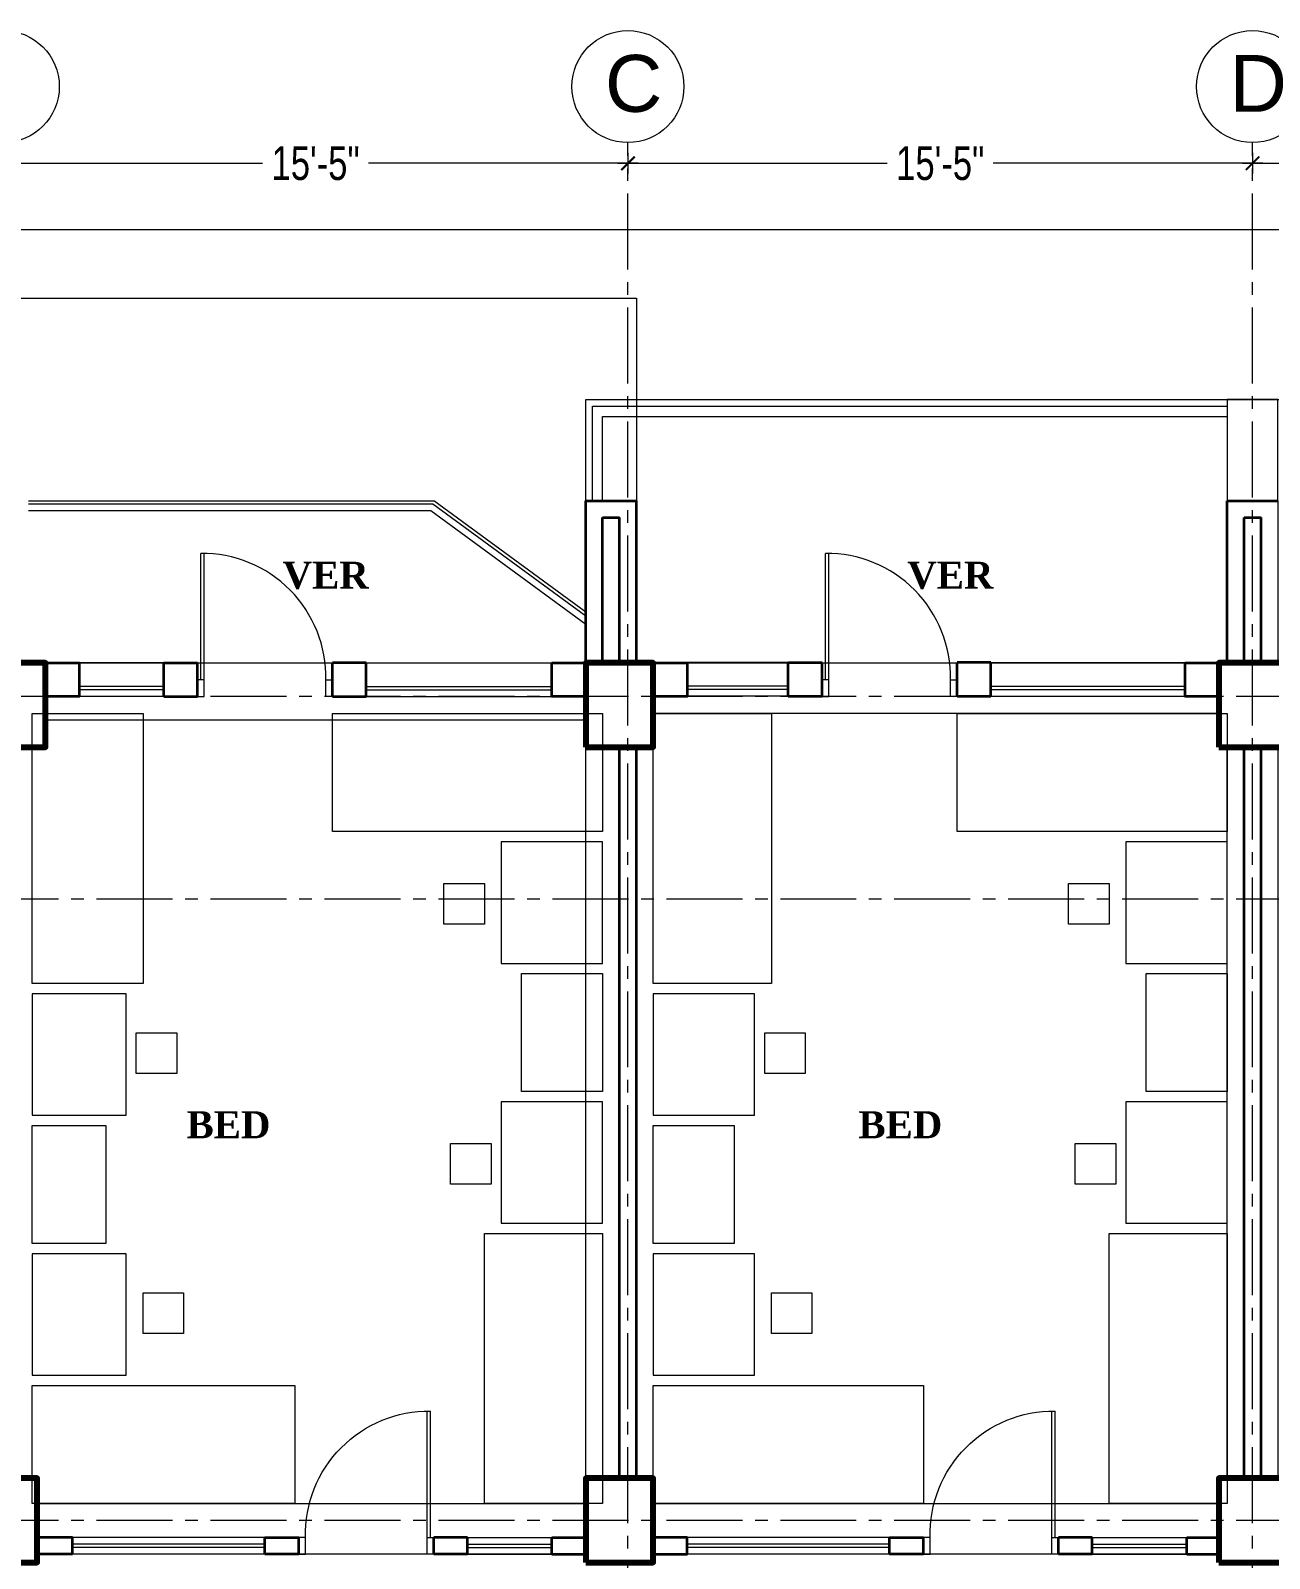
# Model space of a CAD drawing. Header units: feet. Extents: x 25261344 to 25389498, y 30010528 to 30074588.
# Drawn here: x 25376404.6 to 25376771.6, y 30072580.4 to 30073033 of the extents above; entities that cross this region are included whole.
import ezdxf

# ---------------------------------------------------------------- set-up
doc = ezdxf.new("R2010")
doc.units = ezdxf.units.FT
doc.header["$LTSCALE"] = 30
doc.header["$MEASUREMENT"] = 0
doc.header["$PDMODE"] = 32
doc.header["$PDSIZE"] = 15
doc.linetypes.add('CENTER2', pattern=[1.125, 0.75, -0.125, 0.125, -0.125])
doc.linetypes.add('DASHED', pattern=[0.75, 0.5, -0.25])
doc.layers.get('0').update_dxf_attribs({"lineweight": 5})
for name, color, linetype, lineweight in [('Column', 1, 'Continuous', 80), ('Dim-1', 7, 'Continuous', 9), ('Door', 32, 'Continuous', 5), ('Furnitures', 251, 'Continuous', 9), ('GRADE BEAM', 2, 'Continuous', 20), ('grid text', 252, 'CENTER2', 9), ('line 2', 7, 'Continuous', 13), ('rail', 224, 'Continuous', 9), ('TEXT', 7, 'Continuous', 18), ('WALL', 7, 'Continuous', 35), ('WIN', 142, 'Continuous', 20)]:
    doc.layers.add(name, color=color, linetype=linetype, lineweight=lineweight)
doc.styles.add('RomanS', font='swissl.ttf')
doc.styles.get("Standard").update_dxf_attribs({"font": 'timesbd.ttf'})
doc.styles.add('SWIS_LT', font='swisscl.ttf')
doc.dimstyles.new('dim-02', dxfattribs={"dimtxt": 8, "dimasz": 3, "dimexe": 3, "dimexo": 3, "dimgap": 2, "dimtad": 0, "dimdec": 0, "dimzin": 0, "dimdsep": 46, "dimlunit": 4, "dimtxsty": 'SWIS_LT', "dimblk": 'ARCHTICK', "dimcen": 2, "dimdle": 3, "dimclrd": 256, "dimclre": 256, "dimclrt": 256, "dimadec": 0, "dimazin": 0, "dimtfac": 1, "dimtdec": 0, "dimtix": 1, "dimtmove": 0, "dimatfit": 3, "dimfxl": 0, "dimfrac": 2, "dimtolj": 1, "dimtzin": 1, "dimlwd": -1, "dimarcsym": 0})

# ---------------------------------------------------------------- blocks, each defined once
blk = doc.blocks.new('FG')
at = {"layer": 'Door'}
for p, q in [((-2, -5), (-2, -42.39)), ((-1, -5), (-1, -42.39))]:
    blk.add_line(p, q, dxfattribs=at)
for points in [[(-40, 0), (-38, 0), (-38, -5), (-40, -5)], [(0, 0), (-2, 0), (-2, -5), (0, -5)]]:
    blk.add_lwpolyline(points, dxfattribs=at)
blk.add_arc((-1.44, -5.83), 36.57, 178.7054, 270.6905, dxfattribs=at)
blk = doc.blocks.new('_ArchTick')
at = {"color": 0, "linetype": 'ByBlock', "const_width": 0.15}
blk.add_lwpolyline([(-0.5, -0.5), (0.5, 0.5)], dxfattribs=at)
blk = doc.blocks.new('*D118')
at = {"lineweight": -2}
for p, q in [((25359791.96, 30072996.78), (25359791.96, 30072990.65)), ((25359976.96, 30072996.78), (25359976.96, 30072990.65))]:
    blk.add_line(p, q, dxfattribs=at)
for p, q in [((25359788.96, 30072993.65), (25359868.77, 30072993.65)), ((25359979.96, 30072993.65), (25359900.14, 30072993.65))]:
    blk.add_line(p, q)
at = {"layer": 'Defpoints', "color": 0}
for p in [(25359791.96, 30072999.78), (25359976.96, 30072999.78), (25359976.96, 30072993.65)]:
    blk.add_point(p, dxfattribs=at)
at = {"xscale": 4, "yscale": 4, "zscale": 4, "rotation": 180}
blk.add_blockref('_ArchTick', (25359791.96, 30072993.65), dxfattribs=at)
at = {"xscale": 4, "yscale": 4, "zscale": 4}
blk.add_blockref('_ArchTick', (25359976.96, 30072993.65), dxfattribs=at)
at = {"insert": (25359884.46, 30072993.65), "char_height": 10, "attachment_point": 5, "style": 'SWIS_LT'}
blk.add_mtext('\\A1;15\'-5"', dxfattribs=at)
blk = doc.blocks.new('*D119')
at = {"lineweight": -2}
for p, q in [((25359976.96, 30072996.78), (25359976.96, 30072990.65)), ((25360161.96, 30072996.78), (25360161.96, 30072990.65))]:
    blk.add_line(p, q, dxfattribs=at)
for p, q in [((25359973.96, 30072993.65), (25360053.77, 30072993.65)), ((25360164.96, 30072993.65), (25360085.14, 30072993.65))]:
    blk.add_line(p, q)
at = {"layer": 'Defpoints', "color": 0}
for p in [(25359976.96, 30072999.78), (25360161.96, 30072999.78), (25360161.96, 30072993.65)]:
    blk.add_point(p, dxfattribs=at)
at = {"xscale": 4, "yscale": 4, "zscale": 4, "rotation": 180}
blk.add_blockref('_ArchTick', (25359976.96, 30072993.65), dxfattribs=at)
at = {"xscale": 4, "yscale": 4, "zscale": 4}
blk.add_blockref('_ArchTick', (25360161.96, 30072993.65), dxfattribs=at)
at = {"insert": (25360069.46, 30072993.65), "char_height": 10, "attachment_point": 5, "style": 'SWIS_LT'}
blk.add_mtext('\\A1;15\'-5"', dxfattribs=at)
blk = doc.blocks.new('*D120')
at = {"lineweight": -2}
for p, q in [((25360161.96, 30072996.78), (25360161.96, 30072990.65)), ((25360346.96, 30072996.78), (25360346.96, 30072990.65))]:
    blk.add_line(p, q, dxfattribs=at)
for p, q in [((25360158.96, 30072993.65), (25360238.77, 30072993.65)), ((25360349.96, 30072993.65), (25360270.14, 30072993.65))]:
    blk.add_line(p, q)
at = {"layer": 'Defpoints', "color": 0}
for p in [(25360161.96, 30072999.78), (25360346.96, 30072999.78), (25360346.96, 30072993.65)]:
    blk.add_point(p, dxfattribs=at)
at = {"xscale": 4, "yscale": 4, "zscale": 4, "rotation": 180}
blk.add_blockref('_ArchTick', (25360161.96, 30072993.65), dxfattribs=at)
at = {"xscale": 4, "yscale": 4, "zscale": 4}
blk.add_blockref('_ArchTick', (25360346.96, 30072993.65), dxfattribs=at)
at = {"insert": (25360254.46, 30072993.65), "char_height": 10, "attachment_point": 5, "style": 'SWIS_LT'}
blk.add_mtext('\\A1;15\'-5"', dxfattribs=at)
blk = doc.blocks.new('*D170')
at = {"layer": 'Defpoints', "color": 0}
for p in [(25377658.06, 30072974.06), (25376204.06, 30072893.7), (25377658.06, 30072785.7)]:
    blk.add_point(p, dxfattribs=at)
at = {"layer": 'Dim-1', "lineweight": -2}
for p, q in [((25376204.06, 30072964.06), (25376204.06, 30072977.06)), ((25377658.06, 30072964.06), (25377658.06, 30072977.06))]:
    blk.add_line(p, q, dxfattribs=at)
at = {"layer": 'Dim-1'}
for p, q in [((25376201.06, 30072974.06), (25376915.61, 30072974.06)), ((25377661.06, 30072974.06), (25376946.51, 30072974.06))]:
    blk.add_line(p, q, dxfattribs=at)
at = {"layer": 'Dim-1', "xscale": 3, "yscale": 3, "zscale": 3, "rotation": 180}
blk.add_blockref('_ArchTick', (25376204.06, 30072974.06), dxfattribs=at)
at = {"layer": 'Dim-1', "xscale": 3, "yscale": 3, "zscale": 3}
blk.add_blockref('_ArchTick', (25377658.06, 30072974.06), dxfattribs=at)
at = {"layer": 'Dim-1', "insert": (25376931.06, 30072974.06), "char_height": 8, "attachment_point": 5, "style": 'SWIS_LT'}
blk.add_mtext('\\A1;121\'-2"', dxfattribs=at)
blk = doc.blocks.new('T B')
at = {"layer": 'GRADE BEAM'}
for points in [[(25352618.54, 30069446.57), (25352633.54, 30069446.57), (25352633.54, 30069398.57), (25352618.54, 30069398.57)], [(25352808.54, 30069446.57), (25352823.54, 30069446.57), (25352823.54, 30069398.57), (25352808.54, 30069398.57)], [(25352618.54, 30069398.57), (25352618.54, 30069381.57), (25352458.54, 30069381.57), (25352458.54, 30069398.57)], [(25352806.04, 30069398.57), (25352806.04, 30069383.57), (25352638.54, 30069383.57), (25352638.54, 30069398.57)], [(25352618.54, 30069373.57), (25352633.54, 30069373.57), (25352633.54, 30069157.07), (25352618.54, 30069157.07)], [(25352808.54, 30069373.57), (25352823.54, 30069373.57), (25352823.54, 30069157.07), (25352808.54, 30069157.07)], [(25352618.54, 30069149.57), (25352618.54, 30069134.57), (25352456.04, 30069134.57), (25352456.04, 30069149.57)], [(25352806.04, 30069149.57), (25352806.04, 30069134.57), (25352638.54, 30069134.57), (25352638.54, 30069149.57)]]:
    blk.add_lwpolyline(points, close=True, dxfattribs=at)
blk = doc.blocks.new('COL2')
at = {"layer": 'Column'}
for points in [[(165, -25), (185, -25), (185, 0), (165, 0)], [(345, -25), (365, -25), (365, 0), (345, 0)], [(532.5, -25), (552.5, -25), (552.5, 0), (532.5, 0)], [(162.5, -266.5), (182.5, -266.5), (182.5, -241.5), (162.5, -241.5)], [(345, -266.5), (365, -266.5), (365, -241.5), (345, -241.5)], [(532.5, -266.5), (552.5, -266.5), (552.5, -241.5), (532.5, -241.5)]]:
    blk.add_lwpolyline(points, close=True, dxfattribs=at)
at = {"layer": 'GRADE BEAM'}
blk.add_blockref('T B', (-25352273.54, -30069398.57), dxfattribs=at)
blk = doc.blocks.new('DGFGSDFG')
at = {"layer": 'grid text'}
for p, q in [((25359976.96, 30072118.41), (25359976.96, 30072999.78)), ((25360161.96, 30072118.41), (25360161.96, 30072999.78)), ((25361090.85, 30072835.7), (25359529.41, 30072835.7)), ((25361090.85, 30072775.7), (25359529.41, 30072775.7)), ((25361090.85, 30072591.7), (25359529.41, 30072591.7))]:
    blk.add_line(p, q, dxfattribs=at)
at = {"layer": 'grid text', "linetype": 'Continuous'}
for centre in [(25359791.96, 30073016.37), (25359976.96, 30073016.37), (25360161.96, 30073016.37)]:
    blk.add_circle(centre, 16.59, dxfattribs=at)
at = {"layer": 'grid text', "char_height": 16.842, "attachment_point": 1, "style": 'RomanS'}
for s, insert in [('{\\C256;C}', (25359970.15, 30073025.74)), ('{\\C256;D}', (25360155.15, 30073025.74))]:
    blk.add_mtext_dynamic_manual_height_columns(s, width=25.401, gutter_width=84.21, heights=[32.6], dxfattribs=dict(at, insert=insert))
for base, p1, p2, picture, middle in [((25359976.96, 30072993.65), (25359791.96, 30072999.78), (25359976.96, 30072999.78), '*D118', (25359884.46, 30072993.65)), ((25360161.96, 30072993.65), (25359976.96, 30072999.78), (25360161.96, 30072999.78), '*D119', (25360069.46, 30072993.65)), ((25360346.96, 30072993.65), (25360161.96, 30072999.78), (25360346.96, 30072999.78), '*D120', (25360254.46, 30072993.65))]:
    dim = blk.add_linear_dim(base=base, p1=p1, p2=p2, dimstyle='dim-02', override={"dimtxt": 10, "dimtmove": 1, "dimfxl": 10})
    dim.commit()
    dim.dimension.update_dxf_attribs({"geometry": picture, "text_midpoint": middle})

msp = doc.modelspace()

# ---------------------------------------------------------------- linework, layer by layer
msp.add_lwpolyline([(25376569.06, 30072893.7), (25376569.06, 30072923.7), (25376959.06, 30072923.7), (25376959.06, 30072893.7)])
msp.add_lwpolyline([(25376759.06, 30072893.7), (25376774.06, 30072893.7), (25376774.06, 30072923.7), (25376759.06, 30072923.7)], close=True)
at = {"layer": 'Furnitures'}
for points in [[(25376405.06, 30072750.7), (25376405.06, 30072830.7), (25376437.94, 30072830.7), (25376437.94, 30072750.7)], [(25376494.06, 30072830.7), (25376574.06, 30072830.7), (25376574.06, 30072795.7), (25376494.06, 30072795.7)], [(25376589.06, 30072750.7), (25376589.06, 30072830.7), (25376624.06, 30072830.7), (25376624.06, 30072750.7)], [(25376679.06, 30072830.7), (25376759.06, 30072830.7), (25376759.06, 30072795.7), (25376679.06, 30072795.7)], [(25376574.06, 30072792.7), (25376544.06, 30072792.7), (25376544.06, 30072756.7), (25376574.06, 30072756.7)], [(25376759.06, 30072792.7), (25376729.06, 30072792.7), (25376729.06, 30072756.7), (25376759.06, 30072756.7)], [(25376527.05, 30072780.31), (25376539.05, 30072780.31), (25376539.05, 30072768.31), (25376527.05, 30072768.31)], [(25376712.05, 30072780.31), (25376724.05, 30072780.31), (25376724.05, 30072768.31), (25376712.05, 30072768.31)], [(25376574.06, 30072718.7), (25376550.06, 30072718.7), (25376550.06, 30072753.7), (25376574.06, 30072753.7)], [(25376759.06, 30072718.7), (25376735.06, 30072718.7), (25376735.06, 30072753.7), (25376759.06, 30072753.7)], [(25376405.06, 30072711.7), (25376432.94, 30072711.7), (25376432.94, 30072747.7), (25376405.06, 30072747.7)], [(25376589.06, 30072711.7), (25376619.06, 30072711.7), (25376619.06, 30072747.7), (25376589.06, 30072747.7)], [(25376447.96, 30072724.08), (25376435.96, 30072724.08), (25376435.96, 30072736.08), (25376447.96, 30072736.08)], [(25376634.08, 30072724.08), (25376622.08, 30072724.08), (25376622.08, 30072736.08), (25376634.08, 30072736.08)], [(25376574.06, 30072715.7), (25376544.06, 30072715.7), (25376544.06, 30072679.7), (25376574.06, 30072679.7)], [(25376759.06, 30072715.7), (25376729.06, 30072715.7), (25376729.06, 30072679.7), (25376759.06, 30072679.7)], [(25376405.06, 30072708.7), (25376426.94, 30072708.7), (25376426.94, 30072673.7), (25376405.06, 30072673.7)], [(25376405.06, 30072708.7), (25376426.94, 30072708.7), (25376426.94, 30072673.7), (25376405.06, 30072673.7)], [(25376589.06, 30072708.7), (25376613.06, 30072708.7), (25376613.06, 30072673.7), (25376589.06, 30072673.7)], [(25376589.06, 30072708.7), (25376613.06, 30072708.7), (25376613.06, 30072673.7), (25376589.06, 30072673.7)], [(25376529.04, 30072703.31), (25376541.04, 30072703.31), (25376541.04, 30072691.31), (25376529.04, 30072691.31)], [(25376714.04, 30072703.31), (25376726.04, 30072703.31), (25376726.04, 30072691.31), (25376714.04, 30072691.31)], [(25376574.06, 30072676.7), (25376574.06, 30072596.7), (25376539.06, 30072596.7), (25376539.06, 30072676.7)], [(25376759.06, 30072676.7), (25376759.06, 30072596.7), (25376724.06, 30072596.7), (25376724.06, 30072676.7)], [(25376405.06, 30072634.7), (25376432.94, 30072634.7), (25376432.94, 30072670.7), (25376405.06, 30072670.7)], [(25376589.06, 30072634.7), (25376619.06, 30072634.7), (25376619.06, 30072670.7), (25376589.06, 30072670.7)], [(25376449.95, 30072647.08), (25376437.95, 30072647.08), (25376437.95, 30072659.08), (25376449.95, 30072659.08)], [(25376636.07, 30072647.08), (25376624.07, 30072647.08), (25376624.07, 30072659.08), (25376636.07, 30072659.08)], [(25376482.94, 30072596.7), (25376405.06, 30072596.7), (25376405.06, 30072631.7), (25376482.94, 30072631.7)], [(25376669.06, 30072596.7), (25376589.06, 30072596.7), (25376589.06, 30072631.7), (25376669.06, 30072631.7)]]:
    msp.add_lwpolyline(points, close=True, dxfattribs=at)
at = {"layer": 'line 2'}
for p in [(25376404.06, 30072893.7), (25376569.06, 30072860.7)]:
    msp.add_line(p, (25376524.06, 30072893.7), dxfattribs=at)
at = {"layer": 'line 2', "linetype": 'DASHED', "ltscale": 20}
msp.add_lwpolyline([(25376389.06, 30072893.7), (25376389.06, 30072953.7), (25376584.06, 30072953.7), (25376584.06, 30072893.7)], dxfattribs=at)
at = {"layer": 'rail'}
for p, q in [((25376523.76, 30072892.7), (25376404.06, 30072892.7)), ((25376569.06, 30072859.5), (25376523.76, 30072892.7)), ((25376523.16, 30072890.7), (25376404.06, 30072890.7)), ((25376569.06, 30072857.1), (25376523.16, 30072890.7))]:
    msp.add_line(p, q, dxfattribs=at)
for points in [[(25376571.06, 30072893.7), (25376571.06, 30072921.7), (25376759.06, 30072921.7)], [(25376574.06, 30072893.7), (25376574.06, 30072918.7), (25376759.06, 30072918.7)]]:
    msp.add_lwpolyline(points, dxfattribs=at)
at = {"layer": 'WALL', "ltscale": 10}
for p, q in [((25376569.06, 30072845.7), (25376569.06, 30072893.7)), ((25376569.06, 30072893.7), (25376584.06, 30072893.7)), ((25376584.06, 30072845.7), (25376584.06, 30072893.7)), ((25376759.06, 30072845.7), (25376759.06, 30072893.7)), ((25376759.06, 30072893.7), (25376774.06, 30072893.7)), ((25376574.06, 30072845.7), (25376574.06, 30072888.7)), ((25376574.06, 30072888.7), (25376579.06, 30072888.7)), ((25376579.06, 30072845.7), (25376579.06, 30072888.7)), ((25376764.06, 30072845.7), (25376764.06, 30072888.7)), ((25376764.06, 30072888.7), (25376769.06, 30072888.7)), ((25376769.06, 30072845.7), (25376769.06, 30072888.7)), ((25376444.06, 30072845.7), (25376454.06, 30072845.7)), ((25376494.06, 30072835.7), (25376494.06, 30072845.7)), ((25376504.06, 30072845.7), (25376494.06, 30072845.7)), ((25376504.06, 30072835.7), (25376504.06, 30072845.7)), ((25376629.06, 30072845.82), (25376639.06, 30072845.82)), ((25376679.06, 30072835.82), (25376679.06, 30072845.82)), ((25376689.06, 30072845.82), (25376679.06, 30072845.82)), ((25376689.06, 30072835.82), (25376689.06, 30072845.82)), ((25376444.06, 30072835.7), (25376454.06, 30072835.7)), ((25376494.06, 30072835.7), (25376504.06, 30072835.7)), ((25376629.06, 30072835.82), (25376639.06, 30072835.82)), ((25376679.06, 30072835.82), (25376689.06, 30072835.82)), ((25376579.06, 30072604.2), (25376579.06, 30072820.7)), ((25376584.06, 30072604.2), (25376584.06, 30072820.7)), ((25376764.06, 30072604.2), (25376764.06, 30072820.7)), ((25376769.06, 30072604.2), (25376769.06, 30072820.7)), ((25376417.06, 30072586.7), (25376406.56, 30072586.7)), ((25376417.06, 30072581.7), (25376417.06, 30072586.7)), ((25376474.06, 30072581.7), (25376474.06, 30072586.7)), ((25376474.06, 30072586.7), (25376484.06, 30072586.7)), ((25376484.06, 30072581.7), (25376484.06, 30072586.7)), ((25376534.06, 30072586.7), (25376524.06, 30072586.7)), ((25376559.06, 30072586.7), (25376569.06, 30072586.7)), ((25376659.06, 30072581.7), (25376659.06, 30072586.7)), ((25376659.06, 30072586.7), (25376669.06, 30072586.7)), ((25376669.06, 30072581.7), (25376669.06, 30072586.7)), ((25376719.06, 30072586.7), (25376709.06, 30072586.7)), ((25376747.06, 30072586.7), (25376756.56, 30072586.7)), ((25376417.06, 30072581.7), (25376406.56, 30072581.7)), ((25376484.06, 30072581.7), (25376474.06, 30072581.7)), ((25376534.06, 30072581.7), (25376524.06, 30072581.7)), ((25376559.06, 30072581.7), (25376569.06, 30072581.7)), ((25376669.06, 30072581.7), (25376659.06, 30072581.7)), ((25376719.06, 30072581.7), (25376709.06, 30072581.7)), ((25376747.06, 30072581.7), (25376756.56, 30072581.7))]:
    msp.add_line(p, q, dxfattribs=at)
for points in [[(25376409.06, 30072845.7), (25376419.06, 30072845.7), (25376419.06, 30072835.7), (25376409.06, 30072835.7)], [(25376559.06, 30072845.7), (25376569.06, 30072845.7), (25376569.06, 30072835.7), (25376559.06, 30072835.7)], [(25376589.06, 30072845.7), (25376599.06, 30072845.7), (25376599.06, 30072835.7), (25376589.06, 30072835.7)], [(25376746.56, 30072845.7), (25376756.56, 30072845.7), (25376756.56, 30072835.7), (25376746.56, 30072835.7)]]:
    msp.add_lwpolyline(points, close=True, dxfattribs=at)
for points in [[(25376444.06, 30072835.7), (25376444.06, 30072845.7)], [(25376454.06, 30072835.7), (25376454.06, 30072845.7)], [(25376629.06, 30072835.82), (25376629.06, 30072845.82)], [(25376639.06, 30072835.82), (25376639.06, 30072845.82)], [(25376524.06, 30072581.7), (25376524.06, 30072586.7)], [(25376534.06, 30072581.7), (25376534.06, 30072586.7)], [(25376559.06, 30072581.7), (25376559.06, 30072586.7)], [(25376589.06, 30072581.7), (25376599.06, 30072581.7), (25376599.06, 30072586.7), (25376589.06, 30072586.7)], [(25376709.06, 30072581.7), (25376709.06, 30072586.7)], [(25376719.06, 30072581.7), (25376719.06, 30072586.7)], [(25376747.06, 30072581.7), (25376747.06, 30072586.7)]]:
    msp.add_lwpolyline(points, dxfattribs=at)
at = {"layer": 'WIN'}
for p, q in [((25376444.06, 30072845.7), (25376414.06, 30072845.7)), ((25376504.06, 30072845.7), (25376564.06, 30072845.7)), ((25376629.06, 30072845.82), (25376599.06, 30072845.82)), ((25376689.06, 30072845.82), (25376749.06, 30072845.82)), ((25376444.06, 30072838.7), (25376419.06, 30072838.7)), ((25376504.06, 30072838.7), (25376559.06, 30072838.7)), ((25376629.06, 30072838.82), (25376599.06, 30072838.82)), ((25376689.06, 30072838.82), (25376746.56, 30072838.82)), ((25376444.06, 30072835.7), (25376414.06, 30072835.7)), ((25376444.06, 30072837.7), (25376419.06, 30072837.7)), ((25376504.06, 30072837.7), (25376559.06, 30072837.7)), ((25376504.06, 30072835.7), (25376564.06, 30072835.7)), ((25376629.06, 30072837.82), (25376599.06, 30072837.82)), ((25376629.06, 30072835.82), (25376599.06, 30072835.82)), ((25376689.06, 30072837.82), (25376746.56, 30072837.82)), ((25376689.06, 30072835.82), (25376749.06, 30072835.82)), ((25376474.06, 30072586.7), (25376417.06, 30072586.7)), ((25376534.06, 30072586.7), (25376559.06, 30072586.7)), ((25376659.06, 30072586.7), (25376599.06, 30072586.7)), ((25376719.06, 30072586.7), (25376747.06, 30072586.7)), ((25376474.06, 30072584.7), (25376417.06, 30072584.7)), ((25376474.06, 30072583.7), (25376417.06, 30072583.7)), ((25376474.06, 30072581.7), (25376417.06, 30072581.7)), ((25376534.06, 30072584.7), (25376559.06, 30072584.7)), ((25376534.06, 30072583.7), (25376559.06, 30072583.7)), ((25376534.06, 30072581.7), (25376559.06, 30072581.7)), ((25376659.06, 30072584.7), (25376599.06, 30072584.7)), ((25376659.06, 30072583.7), (25376599.06, 30072583.7)), ((25376659.06, 30072581.7), (25376599.06, 30072581.7)), ((25376719.06, 30072584.7), (25376747.06, 30072584.7)), ((25376719.06, 30072583.7), (25376747.06, 30072583.7)), ((25376719.06, 30072581.7), (25376747.06, 30072581.7))]:
    msp.add_line(p, q, dxfattribs=at)

# ---------------------------------------------------------------- block references
msp.add_blockref('DGFGSDFG', (16604.6, 0))
at = {"layer": 'Dim-1'}
msp.add_blockref('COL2', (25376224.06, 30072845.7), dxfattribs=at)
at = {"layer": 'Door', "color": 2, "rotation": 180}
for p in [(25376454.06, 30072835.7), (25376639.06, 30072835.7)]:
    msp.add_blockref('FG', p, dxfattribs=at)
at = {"layer": 'Door', "color": 2, "xscale": -1, "rotation": 180}
for p in [(25376524.06, 30072581.7), (25376709.06, 30072581.7)]:
    msp.add_blockref('FG', p, dxfattribs=at)

# ---------------------------------------------------------------- texts
at = {"layer": 'TEXT', "ltscale": 10, "char_height": 8, "width": 179.7812, "attachment_point": 7}
for s, insert in [('VER', (25376479.3, 30072867.49)), ('VER', (25376664.3, 30072867.49)), ('BED', (25376450.83, 30072704.87)), ('BED', (25376649.82, 30072704.87))]:
    msp.add_mtext(s, dxfattribs=dict(at, insert=insert))

# ---------------------------------------------------------------- dimensions: what is measured, and where the dimension line sits
at = {"layer": 'Dim-1'}
dim = msp.add_linear_dim(base=(25377658.06, 30072974.06), p1=(25376204.06, 30072893.7), p2=(25377658.06, 30072785.7), dimstyle='dim-02', override={"dimtxt": 8, "dimfxl": 10}, dxfattribs=at)
dim.commit()
dim.dimension.update_dxf_attribs({"geometry": '*D170', "text_midpoint": (25376931.06, 30072974.06)})

doc.saveas('drawing.dxf')
